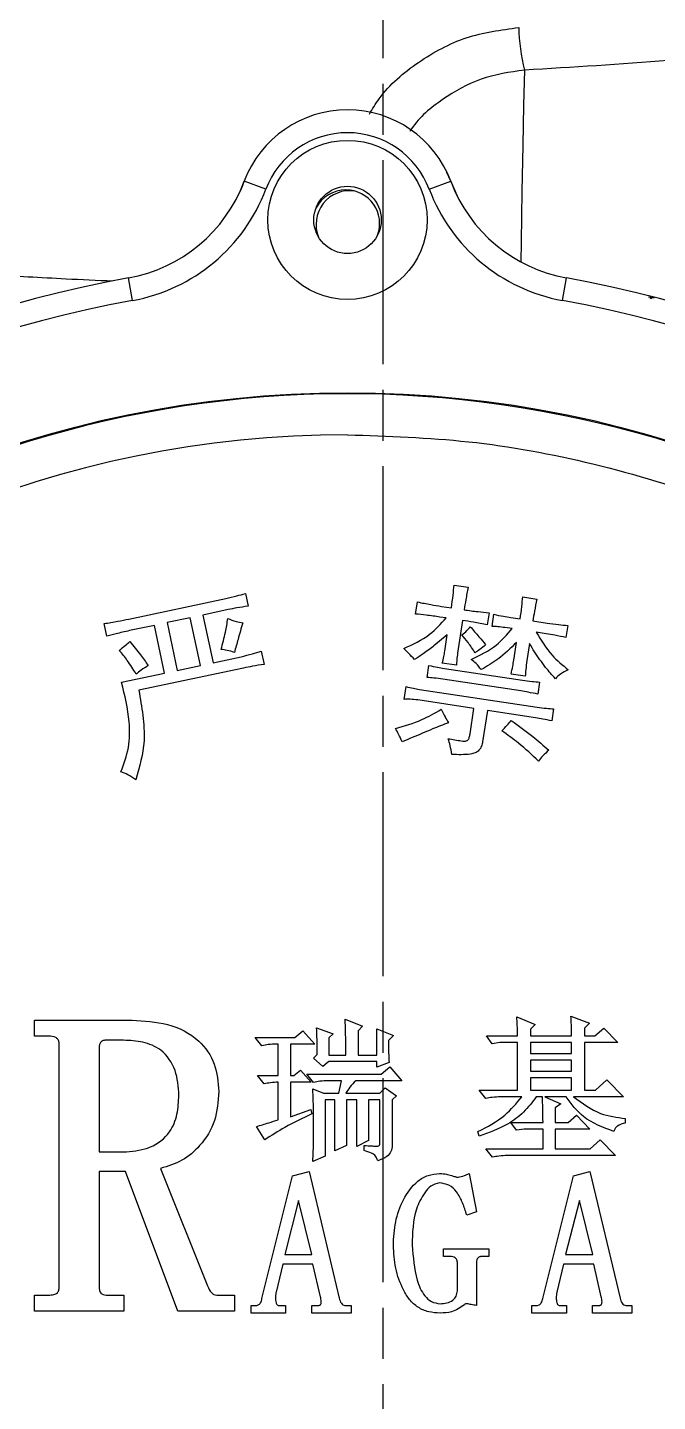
# Model space of a CAD drawing. Header units: millimetres. Extents: x 2454 to 4226, y 715 to 1968.
# Drawn here: x 3635 to 3672.1, y 1761 to 1841.9 of the extents above; entities that cross this region are included whole.
import ezdxf

# ---------------------------------------------------------------- set-up
doc = ezdxf.new("R2010")
doc.units = ezdxf.units.MM
doc.linetypes.add('AM_ISO08W050', pattern=[18, 12, -1.5, 3, -1.5])
doc.layers.add('AM_7', color=4, linetype='AM_ISO08W050', lineweight=25)

msp = doc.modelspace()

# ---------------------------------------------------------------- linework, layer by layer
at = {"color": 7, "linetype": 'Continuous', "lineweight": 25}
for p, q in [((3660.043, 1832.549), (3659.692, 1833.325)), ((3647.688, 1832.597), (3647.556, 1832.266)), ((3647.688, 1832.597), (3647.863, 1833.018)), ((3649.044, 1832.334), (3647.78, 1832.808)), ((3658.648, 1832.334), (3659.912, 1832.808)), ((3660.011, 1832.556), (3660.043, 1832.549)), ((3660.373, 1831.782), (3660.043, 1832.549)), ((3641.206, 1825.79), (3640.965, 1827.118)), ((3666.486, 1825.79), (3666.727, 1827.118)), ((3671.529, 1826.008), (3671.654, 1825.985)), ((3671.589, 1825.997), (3671.672, 1825.982)), ((3671.654, 1825.986), (3671.639, 1825.901)), ((3671.654, 1825.986), (3671.72, 1825.973)), ((3671.72, 1825.974), (3671.808, 1825.957)), ((3671.808, 1825.958), (3671.867, 1825.947)), ((3660.112, 1809.05), (3660.946, 1808.924)), ((3640.988, 1807.051), (3646.691, 1808.265)), ((3647.841, 1808.55), (3647.998, 1807.806)), ((3664.146, 1808.355), (3664.98, 1808.229)), ((3646.833, 1807.604), (3645.346, 1807.287)), ((3657.847, 1807.344), (3657.955, 1808.054)), ((3659.366, 1807.797), (3659.951, 1807.709)), ((3662.167, 1807.416), (3662.059, 1806.707)), ((3639.691, 1806.041), (3639.533, 1806.785)), ((3642.493, 1806.68), (3641.13, 1806.39)), ((3643.091, 1803.87), (3642.493, 1806.68)), ((3644.602, 1807.128), (3643.237, 1806.838)), ((3643.237, 1806.838), (3643.834, 1804.028)), ((3645.199, 1804.318), (3644.602, 1807.128)), ((3645.346, 1807.287), (3645.943, 1804.477)), ((3659.647, 1807.115), (3659.271, 1807.171)), ((3660.606, 1806.97), (3660.316, 1805.05)), ((3662.346, 1806.621), (3662.454, 1807.33)), ((3663.521, 1806.487), (3663.103, 1806.549)), ((3663.449, 1807.137), (3663.99, 1807.054)), ((3664.742, 1806.94), (3665.576, 1806.816)), ((3666.792, 1806.674), (3666.685, 1805.964)), ((3659.711, 1806.125), (3658.93, 1805.473)), ((3659.566, 1805.164), (3659.711, 1806.125)), ((3665.523, 1806.183), (3664.938, 1806.271)), ((3648.775, 1805.165), (3648.942, 1804.379)), ((3663.624, 1804.636), (3663.783, 1805.679)), ((3664.541, 1805.606), (3664.388, 1804.604)), ((3647.736, 1804.166), (3641.578, 1802.858)), ((3643.834, 1804.028), (3645.199, 1804.318)), ((3645.943, 1804.477), (3647.596, 1804.828)), ((3658.519, 1803.616), (3658.627, 1804.325)), ((3660.252, 1804.336), (3659.418, 1804.462)), ((3659.539, 1804.144), (3664.127, 1803.45)), ((3640.57, 1803.335), (3643.091, 1803.87)), ((3664.032, 1802.825), (3659.444, 1803.519)), ((3664.291, 1803.681), (3663.457, 1803.808)), ((3665.135, 1803.341), (3665.027, 1802.632)), ((3657.174, 1802.326), (3657.287, 1803.078)), ((3658.073, 1802.916), (3664.999, 1801.868)), ((3661.275, 1801.791), (3657.978, 1802.29)), ((3661.047, 1800.289), (3661.275, 1801.791)), ((3665.964, 1801.765), (3665.857, 1801.055)), ((3662.067, 1801.673), (3661.79, 1799.837)), ((3664.904, 1801.242), (3662.067, 1801.673)), ((3635.449, 1783.445), (3641.185, 1783.445)), ((3635.449, 1782.508), (3635.449, 1783.445)), ((3653.71, 1783.519), (3654.72, 1783.097)), ((3654.72, 1783.097), (3654.469, 1782.822)), ((3663.801, 1783.655), (3664.883, 1783.196)), ((3664.883, 1783.196), (3664.597, 1782.922)), ((3666.982, 1783.692), (3668.062, 1783.27)), ((3668.062, 1783.27), (3667.776, 1782.992)), ((3636.266, 1782.508), (3635.449, 1782.508)), ((3648.421, 1782.439), (3650.758, 1782.439)), ((3648.807, 1781.946), (3648.421, 1782.439)), ((3650.758, 1782.439), (3651.22, 1782.833)), ((3651.22, 1782.833), (3651.932, 1782.052)), ((3652.031, 1783.011), (3653.004, 1782.659)), ((3653.004, 1782.659), (3652.754, 1782.411)), ((3652.754, 1782.411), (3652.754, 1781.403)), ((3654.469, 1782.822), (3654.469, 1781.403)), ((3655.568, 1781.403), (3655.568, 1782.939)), ((3655.568, 1782.939), (3656.541, 1782.55)), ((3656.541, 1782.55), (3656.256, 1782.268)), ((3662.358, 1782.067), (3662.014, 1782.525)), ((3662.014, 1782.525), (3663.838, 1782.525)), ((3664.597, 1782.922), (3664.597, 1782.525)), ((3664.597, 1782.525), (3667.017, 1782.525)), ((3667.776, 1782.992), (3667.776, 1782.525)), ((3667.776, 1782.525), (3668.39, 1782.525)), ((3668.39, 1782.525), (3668.92, 1782.991)), ((3668.92, 1782.991), (3669.742, 1782.138)), ((3636.906, 1767.839), (3636.906, 1781.952)), ((3639.249, 1781.74), (3639.249, 1775.715)), ((3640.669, 1782.274), (3639.629, 1782.274)), ((3649.779, 1782.052), (3649.687, 1782.052)), ((3649.779, 1780.195), (3649.779, 1782.052)), ((3651.932, 1782.052), (3650.503, 1782.052)), ((3650.503, 1782.052), (3650.503, 1780.195)), ((3662.802, 1782.138), (3662.358, 1782.067)), ((3663.838, 1782.138), (3662.802, 1782.138)), ((3663.838, 1779.332), (3663.838, 1782.138)), ((3664.597, 1782.138), (3664.597, 1781.49)), ((3667.017, 1782.138), (3664.597, 1782.138)), ((3664.597, 1781.49), (3667.017, 1781.49)), ((3667.017, 1781.49), (3667.017, 1782.138)), ((3669.742, 1782.138), (3667.776, 1782.138)), ((3667.776, 1782.138), (3667.776, 1779.332)), ((3651.852, 1781.213), (3652.066, 1781.429)), ((3652.4, 1780.731), (3651.852, 1781.213)), ((3652.75, 1781.016), (3652.4, 1780.731)), ((3655.568, 1781.016), (3652.75, 1781.016)), ((3652.754, 1781.403), (3653.746, 1781.403)), ((3654.469, 1781.403), (3655.568, 1781.403)), ((3655.568, 1780.694), (3655.568, 1781.016)), ((3656.292, 1780.963), (3655.568, 1780.694)), ((3655.832, 1780.282), (3656.334, 1780.71)), ((3656.334, 1780.71), (3657.042, 1779.895)), ((3664.597, 1781.103), (3664.597, 1780.454)), ((3667.017, 1781.103), (3664.597, 1781.103)), ((3667.017, 1780.454), (3667.017, 1781.103)), ((3648.95, 1779.702), (3648.564, 1780.195)), ((3648.564, 1780.195), (3649.779, 1780.195)), ((3650.503, 1780.195), (3650.686, 1780.195)), ((3650.686, 1780.195), (3651.078, 1780.518)), ((3651.078, 1780.518), (3651.718, 1779.808)), ((3651.843, 1779.788), (3651.459, 1780.282)), ((3651.459, 1780.282), (3655.832, 1780.282)), ((3653.495, 1779.895), (3652.724, 1779.895)), ((3653.332, 1779.16), (3653.495, 1779.895)), ((3657.042, 1779.895), (3654.342, 1779.895)), ((3664.597, 1780.454), (3667.017, 1780.454)), ((3664.597, 1780.067), (3664.597, 1779.332)), ((3667.017, 1780.067), (3664.597, 1780.067)), ((3667.017, 1779.332), (3667.017, 1780.067)), ((3668.425, 1779.332), (3669.099, 1779.939)), ((3669.099, 1779.939), (3670.063, 1778.945)), ((3649.779, 1777.598), (3649.779, 1779.808)), ((3651.718, 1779.808), (3650.503, 1779.808)), ((3650.503, 1779.808), (3650.503, 1777.765)), ((3651.852, 1778.309), (3651.816, 1779.409)), ((3651.816, 1779.409), (3652.427, 1779.16)), ((3652.427, 1779.16), (3653.332, 1779.16)), ((3653.754, 1779.16), (3655.755, 1779.16)), ((3655.755, 1779.16), (3656.053, 1779.481)), ((3656.053, 1779.481), (3656.721, 1779.002)), ((3661.971, 1778.837), (3661.586, 1779.332)), ((3661.586, 1779.332), (3663.838, 1779.332)), ((3664.597, 1779.332), (3667.017, 1779.332)), ((3667.776, 1779.332), (3668.425, 1779.332)), ((3651.852, 1776.068), (3651.852, 1778.309)), ((3653.103, 1778.773), (3652.539, 1778.773)), ((3652.539, 1778.773), (3652.539, 1775.461)), ((3653.103, 1775.771), (3653.103, 1778.773)), ((3654.389, 1778.773), (3653.791, 1778.773)), ((3653.791, 1778.773), (3653.791, 1776.081)), ((3654.389, 1776.02), (3654.389, 1778.773)), ((3655.747, 1778.773), (3655.077, 1778.773)), ((3655.077, 1778.773), (3655.077, 1776.372)), ((3655.747, 1776.176), (3655.747, 1778.773)), ((3656.721, 1779.002), (3656.47, 1778.771)), ((3656.47, 1778.771), (3656.47, 1776.095)), ((3664.087, 1778.945), (3662.852, 1778.945)), ((3665.305, 1778.945), (3664.937, 1778.945)), ((3666.692, 1778.945), (3665.441, 1778.945)), ((3665.441, 1778.945), (3666.383, 1778.534)), ((3666.383, 1778.534), (3666.061, 1778.291)), ((3666.061, 1778.291), (3666.061, 1777.434)), ((3670.063, 1778.945), (3667.133, 1778.945)), ((3650.503, 1777.765), (3651.683, 1778.194)), ((3651.683, 1778.194), (3651.753, 1777.938)), ((3666.818, 1777.434), (3667.313, 1777.862)), ((3667.313, 1777.862), (3668.099, 1777.047)), ((3670.171, 1777.672), (3670.171, 1777.401)), ((3648.979, 1776.414), (3648.493, 1777.196)), ((3661.576, 1776.622), (3661.514, 1776.897)), ((3663.788, 1776.975), (3663.444, 1777.434)), ((3663.444, 1777.434), (3665.338, 1777.434)), ((3664.231, 1777.047), (3663.788, 1776.975)), ((3665.338, 1777.047), (3664.231, 1777.047)), ((3665.338, 1775.88), (3665.338, 1777.047)), ((3666.061, 1777.434), (3666.818, 1777.434)), ((3668.099, 1777.047), (3666.061, 1777.047)), ((3666.061, 1777.047), (3666.061, 1775.88)), ((3651.816, 1775.148), (3651.852, 1776.068)), ((3653.791, 1776.081), (3653.103, 1775.771)), ((3655.077, 1776.372), (3654.389, 1776.02)), ((3654.818, 1775.778), (3654.818, 1776.081)), ((3662.364, 1775.387), (3661.979, 1775.88)), ((3661.979, 1775.88), (3665.338, 1775.88)), ((3666.061, 1775.88), (3668.104, 1775.88)), ((3668.104, 1775.88), (3668.706, 1776.417)), ((3668.706, 1776.417), (3669.6, 1775.493)), ((3639.249, 1775.715), (3640.859, 1775.715)), ((3652.539, 1775.461), (3651.816, 1775.148)), ((3669.6, 1775.493), (3663.244, 1775.493)), ((3640.801, 1774.544), (3639.249, 1774.544)), ((3639.249, 1774.544), (3639.249, 1767.82)), ((3643.864, 1766.345), (3640.801, 1774.544)), ((3642.857, 1774.731), (3645.617, 1767.817)), ((3648.818, 1767.085), (3650.621, 1774.296)), ((3650.621, 1774.296), (3651.583, 1774.544)), ((3651.583, 1774.544), (3653.357, 1767.097)), ((3660.997, 1774.433), (3661.422, 1772.17)), ((3665.326, 1767.085), (3667.129, 1774.296)), ((3667.129, 1774.296), (3668.091, 1774.544)), ((3668.091, 1774.544), (3669.865, 1767.097)), ((3650.973, 1772.844), (3650.16, 1769.662)), ((3651.75, 1769.662), (3650.973, 1772.844)), ((3667.481, 1772.844), (3666.668, 1769.662)), ((3668.258, 1769.662), (3667.481, 1772.844)), ((3661.422, 1772.17), (3660.853, 1771.992)), ((3650.16, 1769.662), (3651.75, 1769.662)), ((3659.485, 1769.551), (3659.485, 1769.995)), ((3659.485, 1769.995), (3662.157, 1769.995)), ((3659.872, 1769.551), (3659.485, 1769.551)), ((3662.157, 1769.551), (3661.705, 1769.551)), ((3662.157, 1769.995), (3662.157, 1769.551)), ((3666.668, 1769.662), (3668.258, 1769.662)), ((3650.04, 1769.107), (3649.648, 1767.462)), ((3651.817, 1769.107), (3650.04, 1769.107)), ((3652.256, 1767.181), (3651.817, 1769.107)), ((3660.312, 1767.524), (3660.312, 1769.1)), ((3661.422, 1769.142), (3661.422, 1766.666)), ((3666.548, 1769.107), (3666.157, 1767.462)), ((3668.325, 1769.107), (3666.548, 1769.107)), ((3668.764, 1767.181), (3668.325, 1769.107)), ((3635.449, 1766.345), (3635.449, 1767.282)), ((3635.449, 1767.282), (3636.266, 1767.282)), ((3639.651, 1767.282), (3640.702, 1767.282)), ((3640.702, 1767.282), (3640.702, 1766.345)), ((3646.163, 1767.282), (3647.213, 1767.282)), ((3647.213, 1767.282), (3647.213, 1766.345)), ((3640.702, 1766.345), (3635.449, 1766.345)), ((3647.213, 1766.345), (3643.864, 1766.345)), ((3648.175, 1766.222), (3648.175, 1766.666)), ((3648.175, 1766.666), (3648.423, 1766.666)), ((3650.207, 1766.222), (3648.175, 1766.222)), ((3649.848, 1766.666), (3650.207, 1766.666)), ((3650.207, 1766.666), (3650.207, 1766.222)), ((3651.748, 1766.222), (3651.748, 1766.666)), ((3651.748, 1766.666), (3652.043, 1766.666)), ((3654.055, 1766.222), (3651.748, 1766.222)), ((3653.697, 1766.666), (3654.055, 1766.666)), ((3654.055, 1766.666), (3654.055, 1766.222)), ((3664.683, 1766.222), (3664.683, 1766.666)), ((3664.683, 1766.666), (3664.931, 1766.666)), ((3666.715, 1766.222), (3664.683, 1766.222)), ((3666.356, 1766.666), (3666.715, 1766.666)), ((3666.715, 1766.666), (3666.715, 1766.222)), ((3668.256, 1766.222), (3668.256, 1766.666)), ((3668.256, 1766.666), (3668.551, 1766.666)), ((3670.564, 1766.222), (3668.256, 1766.222)), ((3670.205, 1766.666), (3670.564, 1766.666)), ((3670.564, 1766.666), (3670.564, 1766.222))]:
    msp.add_line(p, q, dxfattribs=at)
at = {"color": 7, "linetype": 'Continuous', "lineweight": 25, "flags": 128}
for points in [[(3664.251, 1839.342), (3664.2, 1837.283), (3664.15, 1834.907), (3664.102, 1832.222), (3664.055, 1829.239), (3664.039, 1828.066)], [(3671.705, 1825.889), (3671.713, 1825.935), (3671.72, 1825.974)]]:
    msp.add_lwpolyline(points, dxfattribs=at)
at = {"color": 7, "linetype": 'Continuous', "lineweight": 25}
for centre, radius in [((3653.846, 1830.53), 4.68), ((3653.846, 1830.53), 1.98), ((3653.846, 1756.28), 64.082)]:
    msp.add_circle(centre, radius, dxfattribs=at)
for centre, radius, start, end in [((3674.6, 1842), 10.685, 180.80061, 194.40213), ((3653.846, 1830.53), 6.48, 20.5867, 159.4133), ((3653.846, 1830.53), 5.13, 20.5867, 159.4133), ((3639.355, 1835.973), 9, 280.30612, 339.4133), ((3668.338, 1835.973), 9, 200.5867, 259.69388), ((3639.355, 1835.973), 10.35, 280.30612, 339.4133), ((3653.754, 1830.319), 1.98, 90.00176, 153.0178), ((3653.977, 1830.271), 1.98, 81.17099, 202.68036), ((3653.754, 1830.319), 1.98, 339.6312, 89.99908), ((3668.338, 1835.973), 10.35, 200.5867, 259.69388), ((3653.846, 1756.28), 72, 100.3061, 169.6939), ((3653.846, 1756.28), 72, 10.3061, 79.6939), ((3653.846, 1756.28), 70.65, 100.3061, 169.6939), ((3653.846, 1756.28), 70.65, 10.3061, 79.6939), ((3653.846, 1756.28), 64.023, 270, 180.00002), ((3653.846, 1756.28), 61.611, 90, 360)]:
    msp.add_arc(centre, radius, start, end, dxfattribs=at)
for points, knots in [([(3713.607, 1844.666), (3713.194, 1844.673), (3711.748, 1844.7), (3708.234, 1844.443), (3702.905, 1843.843), (3696.147, 1842.863), (3688.808, 1841.778), (3680.962, 1840.735), (3672.758, 1839.844), (3667.082, 1839.509), (3664.251, 1839.342)], [0, 0, 0, 0, 0.038209, 0.133818, 0.278628, 0.422574, 0.567581, 0.711778, 0.856254, 1, 1, 1, 1]), ([(3655.129, 1836.75), (3655.314, 1837.057), (3656.041, 1838.27), (3657.968, 1839.885), (3660.772, 1841.427), (3662.866, 1841.709), (3663.917, 1841.85)], [0, 0, 0, 0, 0.101781, 0.401016, 0.699663, 1, 1, 1, 1]), ([(3664.251, 1839.342), (3663.382, 1839.217), (3661.665, 1838.971), (3659.423, 1837.681), (3658.019, 1836.547), (3657.542, 1835.78), (3657.506, 1835.722)], [0, 0, 0, 0, 0.332659, 0.656946, 0.973909, 1, 1, 1, 1]), ([(3598.132, 1825.467), (3598.204, 1825.509), (3598.931, 1825.936), (3600.341, 1826.442), (3602.339, 1827.038), (3604.305, 1827.449), (3606.476, 1827.769), (3608.868, 1827.992), (3611.299, 1828.11), (3613.761, 1828.147), (3616.194, 1828.128), (3618.168, 1828.075), (3619.582, 1828.024), (3620.421, 1827.991), (3621.301, 1827.953), (3622.223, 1827.91), (3623.188, 1827.862), (3624.196, 1827.81), (3625.222, 1827.754), (3626.441, 1827.685), (3627.654, 1827.614), (3628.921, 1827.541), (3630.096, 1827.473), (3631.426, 1827.396), (3633.823, 1827.258), (3636.7, 1827.096), (3639.126, 1826.983), (3640.042, 1826.941)], [0, 0, 0, 0, 0.008751, 0.088214, 0.145622, 0.205219, 0.267074, 0.331253, 0.397814, 0.452488, 0.510769, 0.568586, 0.586265, 0.604662, 0.623776, 0.643608, 0.664158, 0.685426, 0.707412, 0.728504, 0.76123, 0.781956, 0.805592, 0.832136, 0.861589, 0.947724, 1, 1, 1, 1]), ([(3653.846, 1817.891), (3656.223, 1817.811), (3661.075, 1817.648), (3668.39, 1816.298), (3675.738, 1814.05), (3682.933, 1810.788), (3689.776, 1806.548), (3696.072, 1801.392), (3701.492, 1795.601), (3705.977, 1789.394), (3709.531, 1782.977), (3712.253, 1776.321), (3714.128, 1769.578), (3715.255, 1762.888), (3715.391, 1758.454), (3715.457, 1756.28)], [0, 0, 0, 0, 0.0736754, 0.1504344, 0.2298849, 0.3115242, 0.3947507, 0.4788859, 0.5632051, 0.6400411, 0.7158686, 0.7901842, 0.8625449, 0.9325805, 1, 1, 1, 1]), ([(3659.951, 1807.709), (3659.988, 1807.959), (3660.053, 1808.405), (3660.094, 1808.853), (3660.112, 1809.05)], [0, 0, 0, 0, 0.560014, 1, 1, 1, 1]), ([(3646.691, 1808.265), (3646.907, 1808.313), (3647.293, 1808.399), (3647.673, 1808.504), (3647.841, 1808.55)], [0, 0, 0, 0, 0.5599983, 1, 1, 1, 1]), ([(3660.946, 1808.924), (3660.894, 1808.677), (3660.801, 1808.236), (3660.732, 1807.791), (3660.701, 1807.595)], [0, 0, 0, 0, 0.559978, 1, 1, 1, 1]), ([(3663.99, 1807.054), (3664.027, 1807.296), (3664.093, 1807.728), (3664.13, 1808.163), (3664.146, 1808.355)], [0, 0, 0, 0, 0.56003, 1, 1, 1, 1]), ([(3664.98, 1808.229), (3664.929, 1807.989), (3664.837, 1807.562), (3664.771, 1807.13), (3664.742, 1806.94)], [0, 0, 0, 0, 0.559986, 1, 1, 1, 1]), ([(3647.998, 1807.806), (3647.78, 1807.775), (3647.389, 1807.72), (3647.003, 1807.639), (3646.833, 1807.604)], [0, 0, 0, 0, 0.559976, 1, 1, 1, 1]), ([(3657.955, 1808.054), (3658.217, 1808.001), (3658.686, 1807.906), (3659.158, 1807.83), (3659.366, 1807.797)], [0, 0, 0, 0, 0.559995, 1, 1, 1, 1]), ([(3660.701, 1807.595), (3660.974, 1807.556), (3661.462, 1807.487), (3661.951, 1807.438), (3662.167, 1807.416)], [0, 0, 0, 0, 0.55999, 1, 1, 1, 1]), ([(3639.533, 1806.785), (3639.806, 1806.829), (3640.293, 1806.908), (3640.776, 1807.008), (3640.988, 1807.051)], [0, 0, 0, 0, 0.559989, 1, 1, 1, 1]), ([(3646.42, 1805.269), (3646.511, 1805.604), (3646.673, 1806.201), (3646.77, 1806.812), (3646.813, 1807.081)], [0, 0, 0, 0, 0.560024, 1, 1, 1, 1]), ([(3646.813, 1807.081), (3646.971, 1807.018), (3647.254, 1806.906), (3647.554, 1806.857), (3647.686, 1806.835)], [0, 0, 0, 0, 0.560084, 1, 1, 1, 1]), ([(3647.686, 1806.835), (3647.596, 1806.508), (3647.434, 1805.926), (3647.268, 1805.344), (3647.195, 1805.088)], [0, 0, 0, 0, 0.559985, 1, 1, 1, 1]), ([(3657.156, 1805.316), (3657.689, 1805.56), (3658.641, 1805.998), (3659.339, 1806.773), (3659.647, 1807.115)], [0, 0, 0, 0, 0.559521, 1, 1, 1, 1]), ([(3659.271, 1807.171), (3659.006, 1807.209), (3658.532, 1807.276), (3658.057, 1807.323), (3657.847, 1807.344)], [0, 0, 0, 0, 0.5599998, 1, 1, 1, 1]), ([(3660.564, 1806.123), (3660.668, 1806.202), (3660.853, 1806.342), (3660.999, 1806.523), (3661.063, 1806.602)], [0, 0, 0, 0, 0.5601689, 1, 1, 1, 1]), ([(3662.059, 1806.707), (3661.789, 1806.761), (3661.306, 1806.859), (3660.82, 1806.936), (3660.606, 1806.97)], [0, 0, 0, 0, 0.559986, 1, 1, 1, 1]), ([(3661.063, 1806.602), (3661.235, 1806.404), (3661.542, 1806.05), (3661.837, 1805.686), (3661.967, 1805.526)], [0, 0, 0, 0, 0.559994, 1, 1, 1, 1]), ([(3663.103, 1806.549), (3662.962, 1806.568), (3662.711, 1806.601), (3662.458, 1806.615), (3662.346, 1806.621)], [0, 0, 0, 0, 0.5599717, 1, 1, 1, 1]), ([(3662.454, 1807.33), (3662.639, 1807.288), (3662.968, 1807.213), (3663.302, 1807.16), (3663.449, 1807.137)], [0, 0, 0, 0, 0.55998, 1, 1, 1, 1]), ([(3665.576, 1806.816), (3665.802, 1806.784), (3666.207, 1806.727), (3666.613, 1806.69), (3666.792, 1806.674)], [0, 0, 0, 0, 0.5599822, 1, 1, 1, 1]), ([(3641.13, 1806.39), (3640.86, 1806.33), (3640.378, 1806.222), (3639.901, 1806.096), (3639.691, 1806.041)], [0, 0, 0, 0, 0.559993, 1, 1, 1, 1]), ([(3661.342, 1805.066), (3661.21, 1805.273), (3660.975, 1805.643), (3660.689, 1805.977), (3660.564, 1806.123)], [0, 0, 0, 0, 0.559999, 1, 1, 1, 1]), ([(3661.113, 1804.675), (3661.634, 1804.921), (3662.564, 1805.361), (3663.228, 1806.143), (3663.521, 1806.487)], [0, 0, 0, 0, 0.560057, 1, 1, 1, 1]), ([(3664.938, 1806.271), (3665.224, 1805.802), (3665.735, 1804.963), (3666.491, 1804.34), (3666.824, 1804.066)], [0, 0, 0, 0, 0.560075, 1, 1, 1, 1]), ([(3666.685, 1805.964), (3666.469, 1806.011), (3666.084, 1806.094), (3665.694, 1806.155), (3665.523, 1806.183)], [0, 0, 0, 0, 0.559981, 1, 1, 1, 1]), ([(3640.432, 1805.205), (3640.546, 1805.305), (3640.75, 1805.483), (3640.961, 1805.652), (3641.054, 1805.726)], [0, 0, 0, 0, 0.559968, 1, 1, 1, 1]), ([(3641.417, 1803.816), (3641.253, 1804.089), (3640.959, 1804.577), (3640.593, 1805.013), (3640.432, 1805.205)], [0, 0, 0, 0, 0.559895, 1, 1, 1, 1]), ([(3641.054, 1805.726), (3641.265, 1805.47), (3641.642, 1805.012), (3641.982, 1804.527), (3642.131, 1804.313)], [0, 0, 0, 0, 0.560049, 1, 1, 1, 1]), ([(3647.195, 1805.088), (3647.053, 1805.133), (3646.799, 1805.213), (3646.536, 1805.252), (3646.42, 1805.269)], [0, 0, 0, 0, 0.559787, 1, 1, 1, 1]), ([(3647.596, 1804.828), (3647.817, 1804.887), (3648.211, 1804.994), (3648.603, 1805.112), (3648.775, 1805.165)], [0, 0, 0, 0, 0.560014, 1, 1, 1, 1]), ([(3657.783, 1804.667), (3657.67, 1804.792), (3657.469, 1805.015), (3657.252, 1805.224), (3657.156, 1805.316)], [0, 0, 0, 0, 0.559982, 1, 1, 1, 1]), ([(3658.93, 1805.473), (3658.722, 1805.314), (3658.35, 1805.03), (3657.957, 1804.778), (3657.783, 1804.667)], [0, 0, 0, 0, 0.559929, 1, 1, 1, 1]), ([(3659.418, 1804.462), (3659.452, 1804.592), (3659.514, 1804.823), (3659.55, 1805.06), (3659.566, 1805.164)], [0, 0, 0, 0, 0.559809, 1, 1, 1, 1]), ([(3660.316, 1805.05), (3660.299, 1804.918), (3660.268, 1804.68), (3660.257, 1804.441), (3660.252, 1804.336)], [0, 0, 0, 0, 0.559946, 1, 1, 1, 1]), ([(3661.967, 1805.526), (3661.855, 1805.434), (3661.654, 1805.27), (3661.437, 1805.128), (3661.342, 1805.066)], [0, 0, 0, 0, 0.5599148, 1, 1, 1, 1]), ([(3663.783, 1805.679), (3663.431, 1805.331), (3662.804, 1804.709), (3662.04, 1804.267), (3661.704, 1804.073)], [0, 0, 0, 0, 0.5596476, 1, 1, 1, 1]), ([(3666.063, 1803.542), (3665.868, 1803.759), (3665.548, 1804.116), (3665.157, 1804.659), (3664.842, 1805.128), (3664.641, 1805.446), (3664.541, 1805.606)], [0, 0, 0, 0, 0.3399585, 0.5599599, 0.7799887, 1, 1, 1, 1]), ([(3642.131, 1804.313), (3641.992, 1804.228), (3641.744, 1804.077), (3641.517, 1803.895), (3641.417, 1803.816)], [0, 0, 0, 0, 0.560212, 1, 1, 1, 1]), ([(3648.942, 1804.379), (3648.715, 1804.346), (3648.311, 1804.288), (3647.912, 1804.204), (3647.736, 1804.166)], [0, 0, 0, 0, 0.559909, 1, 1, 1, 1]), ([(3658.627, 1804.325), (3658.796, 1804.286), (3659.099, 1804.216), (3659.405, 1804.166), (3659.539, 1804.144)], [0, 0, 0, 0, 0.560003, 1, 1, 1, 1]), ([(3661.704, 1804.073), (3661.61, 1804.201), (3661.442, 1804.432), (3661.214, 1804.6), (3661.113, 1804.675)], [0, 0, 0, 0, 0.55966, 1, 1, 1, 1]), ([(3663.457, 1803.808), (3663.493, 1803.961), (3663.557, 1804.235), (3663.603, 1804.513), (3663.624, 1804.636)], [0, 0, 0, 0, 0.560018, 1, 1, 1, 1]), ([(3664.388, 1804.604), (3664.366, 1804.432), (3664.328, 1804.125), (3664.302, 1803.817), (3664.291, 1803.681)], [0, 0, 0, 0, 0.559987, 1, 1, 1, 1]), ([(3640.525, 1798.055), (3640.7, 1798.53), (3641.05, 1799.479), (3641.059, 1801.306), (3640.756, 1802.565), (3640.57, 1803.335)], [0, 0, 0, 0, 0.279999, 0.559617, 1, 1, 1, 1]), ([(3659.444, 1803.519), (3659.272, 1803.54), (3658.964, 1803.579), (3658.655, 1803.604), (3658.519, 1803.616)], [0, 0, 0, 0, 0.559973, 1, 1, 1, 1]), ([(3664.127, 1803.45), (3664.315, 1803.426), (3664.65, 1803.382), (3664.987, 1803.354), (3665.135, 1803.341)], [0, 0, 0, 0, 0.559981, 1, 1, 1, 1]), ([(3666.824, 1804.066), (3666.666, 1803.99), (3666.385, 1803.855), (3666.161, 1803.638), (3666.063, 1803.542)], [0, 0, 0, 0, 0.560517, 1, 1, 1, 1]), ([(3641.578, 1802.858), (3641.663, 1802.367), (3641.832, 1801.386), (3641.977, 1799.594), (3641.619, 1798.352), (3641.4, 1797.593)], [0, 0, 0, 0, 0.280556, 0.560904, 1, 1, 1, 1]), ([(3657.287, 1803.078), (3657.433, 1803.042), (3657.693, 1802.978), (3657.957, 1802.935), (3658.073, 1802.916)], [0, 0, 0, 0, 0.5599706, 1, 1, 1, 1]), ([(3665.027, 1802.632), (3664.842, 1802.671), (3664.512, 1802.742), (3664.179, 1802.8), (3664.032, 1802.825)], [0, 0, 0, 0, 0.5600147, 1, 1, 1, 1]), ([(3656.659, 1800.612), (3657.187, 1800.762), (3658.13, 1801.03), (3658.975, 1801.524), (3659.348, 1801.741)], [0, 0, 0, 0, 0.559708, 1, 1, 1, 1]), ([(3657.978, 1802.29), (3657.829, 1802.307), (3657.561, 1802.338), (3657.292, 1802.33), (3657.174, 1802.326)], [0, 0, 0, 0, 0.559898, 1, 1, 1, 1]), ([(3659.348, 1801.741), (3659.426, 1801.592), (3659.565, 1801.325), (3659.716, 1801.065), (3659.783, 1800.951)], [0, 0, 0, 0, 0.559988, 1, 1, 1, 1]), ([(3664.999, 1801.868), (3665.179, 1801.844), (3665.5, 1801.801), (3665.822, 1801.776), (3665.964, 1801.765)], [0, 0, 0, 0, 0.559976, 1, 1, 1, 1]), ([(3659.783, 1800.951), (3659.47, 1800.831), (3658.955, 1800.634), (3658.251, 1800.329), (3657.651, 1800.079), (3657.252, 1799.911), (3657.052, 1799.828)], [0, 0, 0, 0, 0.339981, 0.559988, 0.779994, 1, 1, 1, 1]), ([(3662.911, 1800.477), (3663.021, 1800.584), (3663.216, 1800.775), (3663.393, 1800.983), (3663.471, 1801.075)], [0, 0, 0, 0, 0.560042, 1, 1, 1, 1]), ([(3663.471, 1801.075), (3663.902, 1800.773), (3664.672, 1800.233), (3665.373, 1799.607), (3665.682, 1799.332)], [0, 0, 0, 0, 0.560062, 1, 1, 1, 1]), ([(3665.857, 1801.055), (3665.68, 1801.096), (3665.364, 1801.168), (3665.045, 1801.22), (3664.904, 1801.242)], [0, 0, 0, 0, 0.559977, 1, 1, 1, 1]), ([(3657.052, 1799.828), (3656.99, 1799.98), (3656.88, 1800.252), (3656.726, 1800.502), (3656.659, 1800.612)], [0, 0, 0, 0, 0.5599499, 1, 1, 1, 1]), ([(3659.769, 1800.013), (3660.025, 1799.968), (3660.346, 1799.912), (3660.726, 1799.857), (3660.933, 1799.907), (3661.012, 1800.101), (3661.036, 1800.226), (3661.047, 1800.289)], [0, 0, 0, 0, 0.501944, 0.62742, 0.749685, 0.8745, 1, 1, 1, 1]), ([(3665.074, 1798.699), (3664.693, 1799.058), (3664.011, 1799.699), (3663.247, 1800.239), (3662.911, 1800.477)], [0, 0, 0, 0, 0.5597446, 1, 1, 1, 1]), ([(3659.97, 1799.087), (3659.945, 1799.263), (3659.9, 1799.577), (3659.809, 1799.88), (3659.769, 1800.013)], [0, 0, 0, 0, 0.559973, 1, 1, 1, 1]), ([(3661.79, 1799.837), (3661.771, 1799.746), (3661.733, 1799.565), (3661.589, 1799.32), (3661.352, 1799.16), (3660.803, 1799.05), (3660.34, 1799.071), (3659.97, 1799.087)], [0, 0, 0, 0, 0.125108, 0.249909, 0.374528, 0.499595, 1, 1, 1, 1]), ([(3665.682, 1799.332), (3665.557, 1799.224), (3665.335, 1799.032), (3665.154, 1798.801), (3665.074, 1798.699)], [0, 0, 0, 0, 0.560058, 1, 1, 1, 1]), ([(3641.4, 1797.593), (3641.248, 1797.702), (3640.977, 1797.896), (3640.663, 1798.006), (3640.525, 1798.055)], [0, 0, 0, 0, 0.560728, 1, 1, 1, 1]), ([(3641.185, 1783.445), (3641.885, 1783.411), (3643.282, 1783.342), (3645.094, 1782.451), (3646.155, 1780.908), (3646.236, 1779.804), (3646.276, 1779.251)], [0, 0, 0, 0, 0.281039, 0.560276, 0.779633, 1, 1, 1, 1]), ([(3653.746, 1781.403), (3653.745, 1781.799), (3653.744, 1782.504), (3653.72, 1783.209), (3653.71, 1783.519)], [0, 0, 0, 0, 0.5600057, 1, 1, 1, 1]), ([(3663.838, 1782.525), (3663.835, 1782.736), (3663.83, 1783.113), (3663.81, 1783.49), (3663.801, 1783.655)], [0, 0, 0, 0, 0.559996, 1, 1, 1, 1]), ([(3667.017, 1782.525), (3667.015, 1782.743), (3667.012, 1783.132), (3666.991, 1783.521), (3666.982, 1783.692)], [0, 0, 0, 0, 0.5599887, 1, 1, 1, 1]), ([(3636.906, 1781.952), (3636.904, 1782.013), (3636.9, 1782.137), (3636.842, 1782.319), (3636.635, 1782.512), (3636.418, 1782.51), (3636.266, 1782.508)], [0, 0, 0, 0, 0.185924, 0.376141, 0.561387, 1, 1, 1, 1]), ([(3652.066, 1781.429), (3652.065, 1781.725), (3652.064, 1782.252), (3652.041, 1782.779), (3652.031, 1783.011)], [0, 0, 0, 0, 0.5599998, 1, 1, 1, 1]), ([(3639.629, 1782.274), (3639.566, 1782.267), (3639.471, 1782.256), (3639.365, 1782.185), (3639.247, 1782.035), (3639.248, 1781.871), (3639.249, 1781.74)], [0, 0, 0, 0, 0.2502, 0.376077, 0.501356, 1, 1, 1, 1]), ([(3643.934, 1779.042), (3643.902, 1779.535), (3643.839, 1780.518), (3643.026, 1781.723), (3641.826, 1782.224), (3641.055, 1782.257), (3640.669, 1782.274)], [0, 0, 0, 0, 0.2805488, 0.5587988, 0.7789009, 1, 1, 1, 1]), ([(3649.687, 1782.052), (3649.521, 1782.046), (3649.225, 1782.035), (3648.934, 1781.973), (3648.807, 1781.946)], [0, 0, 0, 0, 0.55994, 1, 1, 1, 1]), ([(3656.256, 1782.268), (3656.256, 1782.024), (3656.256, 1781.589), (3656.281, 1781.154), (3656.292, 1780.963)], [0, 0, 0, 0, 0.560029, 1, 1, 1, 1]), ([(3652.724, 1779.895), (3652.558, 1779.888), (3652.261, 1779.877), (3651.971, 1779.815), (3651.843, 1779.788)], [0, 0, 0, 0, 0.559942, 1, 1, 1, 1]), ([(3654.342, 1779.895), (3654.215, 1779.771), (3653.988, 1779.551), (3653.826, 1779.279), (3653.754, 1779.16)], [0, 0, 0, 0, 0.559329, 1, 1, 1, 1]), ([(3646.276, 1779.251), (3646.24, 1778.671), (3646.167, 1777.513), (3645.289, 1776.118), (3644.164, 1775.124), (3643.292, 1774.861), (3642.857, 1774.731)], [0, 0, 0, 0, 0.280363, 0.559605, 0.780272, 1, 1, 1, 1]), ([(3649.779, 1779.808), (3649.623, 1779.8), (3649.343, 1779.786), (3649.07, 1779.728), (3648.95, 1779.702)], [0, 0, 0, 0, 0.559951, 1, 1, 1, 1]), ([(3640.859, 1775.715), (3641.34, 1775.763), (3642.301, 1775.86), (3643.419, 1776.736), (3643.881, 1777.91), (3643.916, 1778.664), (3643.934, 1779.042)], [0, 0, 0, 0, 0.279886, 0.558711, 0.778898, 1, 1, 1, 1]), ([(3661.514, 1776.897), (3662.071, 1777.186), (3663.065, 1777.703), (3663.775, 1778.566), (3664.087, 1778.945)], [0, 0, 0, 0, 0.5599236, 1, 1, 1, 1]), ([(3664.937, 1778.945), (3664.703, 1778.633), (3664.235, 1778.007), (3663.097, 1777.173), (3662.153, 1776.831), (3661.576, 1776.622)], [0, 0, 0, 0, 0.279968, 0.560229, 1, 1, 1, 1]), ([(3662.852, 1778.945), (3662.686, 1778.939), (3662.389, 1778.928), (3662.099, 1778.865), (3661.971, 1778.837)], [0, 0, 0, 0, 0.559904, 1, 1, 1, 1]), ([(3665.338, 1777.434), (3665.337, 1777.716), (3665.333, 1778.22), (3665.313, 1778.724), (3665.305, 1778.945)], [0, 0, 0, 0, 0.559998, 1, 1, 1, 1]), ([(3669.497, 1776.908), (3668.861, 1777.143), (3667.727, 1777.562), (3667.008, 1778.523), (3666.692, 1778.945)], [0, 0, 0, 0, 0.561095, 1, 1, 1, 1]), ([(3667.133, 1778.945), (3667.642, 1778.566), (3668.554, 1777.887), (3669.676, 1777.738), (3670.171, 1777.672)], [0, 0, 0, 0, 0.558187, 1, 1, 1, 1]), ([(3648.493, 1777.196), (3648.734, 1777.268), (3649.164, 1777.396), (3649.591, 1777.536), (3649.779, 1777.598)], [0, 0, 0, 0, 0.56, 1, 1, 1, 1]), ([(3651.753, 1777.938), (3651.216, 1777.687), (3650.258, 1777.24), (3649.37, 1776.666), (3648.979, 1776.414)], [0, 0, 0, 0, 0.56035, 1, 1, 1, 1]), ([(3670.171, 1777.401), (3670.008, 1777.361), (3669.781, 1777.304), (3669.562, 1777.093), (3669.519, 1776.97), (3669.497, 1776.908)], [0, 0, 0, 0, 0.559369, 0.779789, 1, 1, 1, 1]), ([(3654.818, 1776.081), (3654.986, 1776.072), (3655.238, 1776.058), (3655.524, 1776.041), (3655.667, 1776.048), (3655.717, 1776.087), (3655.735, 1776.114), (3655.747, 1776.144), (3655.747, 1776.165), (3655.747, 1776.176)], [0, 0, 0, 0, 0.500078, 0.750087, 0.874285, 0.905493, 0.937008, 0.968662, 1, 1, 1, 1]), ([(3656.47, 1776.095), (3656.461, 1775.966), (3656.443, 1775.709), (3656.118, 1775.358), (3655.81, 1775.249), (3655.622, 1775.183)], [0, 0, 0, 0, 0.279322, 0.559082, 1, 1, 1, 1]), ([(3655.622, 1775.183), (3655.589, 1775.278), (3655.522, 1775.469), (3655.216, 1775.678), (3654.969, 1775.74), (3654.818, 1775.778)], [0, 0, 0, 0, 0.278643, 0.558741, 1, 1, 1, 1]), ([(3663.244, 1775.493), (3663.078, 1775.487), (3662.782, 1775.476), (3662.491, 1775.414), (3662.364, 1775.387)], [0, 0, 0, 0, 0.559942, 1, 1, 1, 1]), ([(3656.54, 1770.213), (3656.564, 1770.676), (3656.611, 1771.6), (3657.082, 1772.916), (3657.759, 1773.881), (3658.569, 1774.37), (3659.032, 1774.412), (3659.263, 1774.433)], [0, 0, 0, 0, 0.250502, 0.500764, 0.750092, 0.875058, 1, 1, 1, 1]), ([(3659.263, 1774.433), (3659.395, 1774.424), (3659.63, 1774.409), (3659.857, 1774.345), (3659.957, 1774.317)], [0, 0, 0, 0, 0.559728, 1, 1, 1, 1]), ([(3659.957, 1774.317), (3660.028, 1774.292), (3660.154, 1774.249), (3660.286, 1774.222), (3660.344, 1774.211)], [0, 0, 0, 0, 0.560487, 1, 1, 1, 1]), ([(3660.344, 1774.211), (3660.469, 1774.242), (3660.693, 1774.299), (3660.904, 1774.392), (3660.997, 1774.433)], [0, 0, 0, 0, 0.558272, 1, 1, 1, 1]), ([(3659.244, 1773.878), (3659.071, 1773.829), (3658.72, 1773.731), (3658.255, 1773.16), (3657.684, 1772.034), (3657.663, 1770.942), (3657.649, 1770.213)], [0, 0, 0, 0, 0.1235026, 0.2488673, 0.4989384, 1, 1, 1, 1]), ([(3660.853, 1771.992), (3660.778, 1772.23), (3660.629, 1772.707), (3660.32, 1773.331), (3659.836, 1773.796), (3659.441, 1773.851), (3659.244, 1773.878)], [0, 0, 0, 0, 0.281143, 0.561734, 0.781208, 1, 1, 1, 1]), ([(3659.289, 1766.222), (3659.063, 1766.235), (3658.611, 1766.262), (3657.976, 1766.537), (3657.467, 1766.999), (3657.01, 1767.783), (3656.62, 1768.857), (3656.566, 1769.761), (3656.54, 1770.213)], [0, 0, 0, 0, 0.125038, 0.249874, 0.374768, 0.49985, 0.749889, 1, 1, 1, 1]), ([(3657.649, 1770.213), (3657.703, 1769.522), (3657.784, 1768.485), (3658.241, 1767.343), (3658.764, 1766.845), (3659.113, 1766.799), (3659.288, 1766.777)], [0, 0, 0, 0, 0.500529, 0.750512, 0.87539, 1, 1, 1, 1]), ([(3660.312, 1769.1), (3660.31, 1769.168), (3660.305, 1769.304), (3660.199, 1769.477), (3660.031, 1769.543), (3659.925, 1769.548), (3659.872, 1769.551)], [0, 0, 0, 0, 0.2810339, 0.5590828, 0.7790831, 1, 1, 1, 1]), ([(3661.705, 1769.551), (3661.681, 1769.549), (3661.634, 1769.544), (3661.55, 1769.503), (3661.465, 1769.417), (3661.426, 1769.28), (3661.423, 1769.188), (3661.422, 1769.142)], [0, 0, 0, 0, 0.1258816, 0.2512216, 0.5004711, 0.7499342, 1, 1, 1, 1]), ([(3636.266, 1767.282), (3636.37, 1767.286), (3636.516, 1767.292), (3636.698, 1767.342), (3636.829, 1767.434), (3636.9, 1767.619), (3636.904, 1767.765), (3636.906, 1767.839)], [0, 0, 0, 0, 0.31383, 0.437347, 0.560331, 0.779392, 1, 1, 1, 1]), ([(3639.249, 1767.82), (3639.251, 1767.749), (3639.254, 1767.606), (3639.31, 1767.399), (3639.482, 1767.3), (3639.595, 1767.288), (3639.651, 1767.282)], [0, 0, 0, 0, 0.28095, 0.559391, 0.778873, 1, 1, 1, 1]), ([(3645.617, 1767.817), (3645.682, 1767.68), (3645.773, 1767.489), (3645.983, 1767.304), (3646.102, 1767.289), (3646.163, 1767.282)], [0, 0, 0, 0, 0.560987, 0.779492, 1, 1, 1, 1]), ([(3648.423, 1766.666), (3648.483, 1766.672), (3648.603, 1766.686), (3648.771, 1766.838), (3648.8, 1766.991), (3648.818, 1767.085)], [0, 0, 0, 0, 0.281219, 0.559867, 1, 1, 1, 1]), ([(3649.648, 1767.462), (3649.636, 1767.398), (3649.615, 1767.284), (3649.611, 1767.168), (3649.608, 1767.117)], [0, 0, 0, 0, 0.559946, 1, 1, 1, 1]), ([(3649.608, 1767.117), (3649.613, 1767.021), (3649.619, 1766.901), (3649.667, 1766.765), (3649.711, 1766.707), (3649.776, 1766.671), (3649.824, 1766.667), (3649.848, 1766.666)], [0, 0, 0, 0, 0.499684, 0.625257, 0.749924, 0.874881, 1, 1, 1, 1]), ([(3652.299, 1766.883), (3652.298, 1766.939), (3652.295, 1767.04), (3652.268, 1767.138), (3652.256, 1767.181)], [0, 0, 0, 0, 0.559753, 1, 1, 1, 1]), ([(3653.357, 1767.097), (3653.39, 1766.993), (3653.435, 1766.848), (3653.569, 1766.696), (3653.654, 1766.676), (3653.697, 1766.666)], [0, 0, 0, 0, 0.560489, 0.780118, 1, 1, 1, 1]), ([(3659.288, 1766.777), (3659.42, 1766.783), (3659.683, 1766.796), (3660.034, 1766.941), (3660.256, 1767.216), (3660.294, 1767.421), (3660.312, 1767.524)], [0, 0, 0, 0, 0.280921, 0.560477, 0.779877, 1, 1, 1, 1]), ([(3664.931, 1766.666), (3664.991, 1766.672), (3665.111, 1766.686), (3665.28, 1766.838), (3665.308, 1766.991), (3665.326, 1767.085)], [0, 0, 0, 0, 0.281219, 0.559867, 1, 1, 1, 1]), ([(3666.157, 1767.462), (3666.145, 1767.398), (3666.124, 1767.284), (3666.119, 1767.168), (3666.117, 1767.117)], [0, 0, 0, 0, 0.559946, 1, 1, 1, 1]), ([(3666.117, 1767.117), (3666.121, 1767.021), (3666.127, 1766.901), (3666.176, 1766.765), (3666.219, 1766.707), (3666.284, 1766.671), (3666.332, 1766.667), (3666.356, 1766.666)], [0, 0, 0, 0, 0.499684, 0.625257, 0.749924, 0.874881, 1, 1, 1, 1]), ([(3668.807, 1766.883), (3668.806, 1766.939), (3668.803, 1767.04), (3668.776, 1767.138), (3668.764, 1767.181)], [0, 0, 0, 0, 0.559753, 1, 1, 1, 1]), ([(3669.865, 1767.097), (3669.898, 1766.993), (3669.943, 1766.848), (3670.078, 1766.696), (3670.162, 1766.676), (3670.205, 1766.666)], [0, 0, 0, 0, 0.560489, 0.780118, 1, 1, 1, 1]), ([(3652.043, 1766.666), (3652.084, 1766.668), (3652.142, 1766.67), (3652.214, 1766.687), (3652.269, 1766.72), (3652.293, 1766.796), (3652.297, 1766.854), (3652.299, 1766.883)], [0, 0, 0, 0, 0.313377, 0.43797, 0.560111, 0.779399, 1, 1, 1, 1]), ([(3660.716, 1766.713), (3660.474, 1766.547), (3660.041, 1766.251), (3659.52, 1766.231), (3659.289, 1766.222)], [0, 0, 0, 0, 0.55863, 1, 1, 1, 1]), ([(3660.881, 1766.777), (3660.845, 1766.776), (3660.782, 1766.775), (3660.736, 1766.732), (3660.716, 1766.713)], [0, 0, 0, 0, 0.559098, 1, 1, 1, 1]), ([(3661.422, 1766.666), (3661.32, 1766.685), (3661.14, 1766.719), (3660.96, 1766.759), (3660.881, 1766.777)], [0, 0, 0, 0, 0.560907, 1, 1, 1, 1]), ([(3668.551, 1766.666), (3668.592, 1766.668), (3668.65, 1766.67), (3668.722, 1766.687), (3668.777, 1766.72), (3668.801, 1766.796), (3668.805, 1766.854), (3668.807, 1766.883)], [0, 0, 0, 0, 0.313377, 0.43797, 0.560111, 0.779399, 1, 1, 1, 1])]:
    msp.add_open_spline(points, degree=3, knots=knots, dxfattribs=at)
at = {"layer": 'AM_7'}
msp.add_line((3655.921, 1924.037), (3655.921, 1336.321), dxfattribs=at)

doc.saveas('drawing.dxf')
